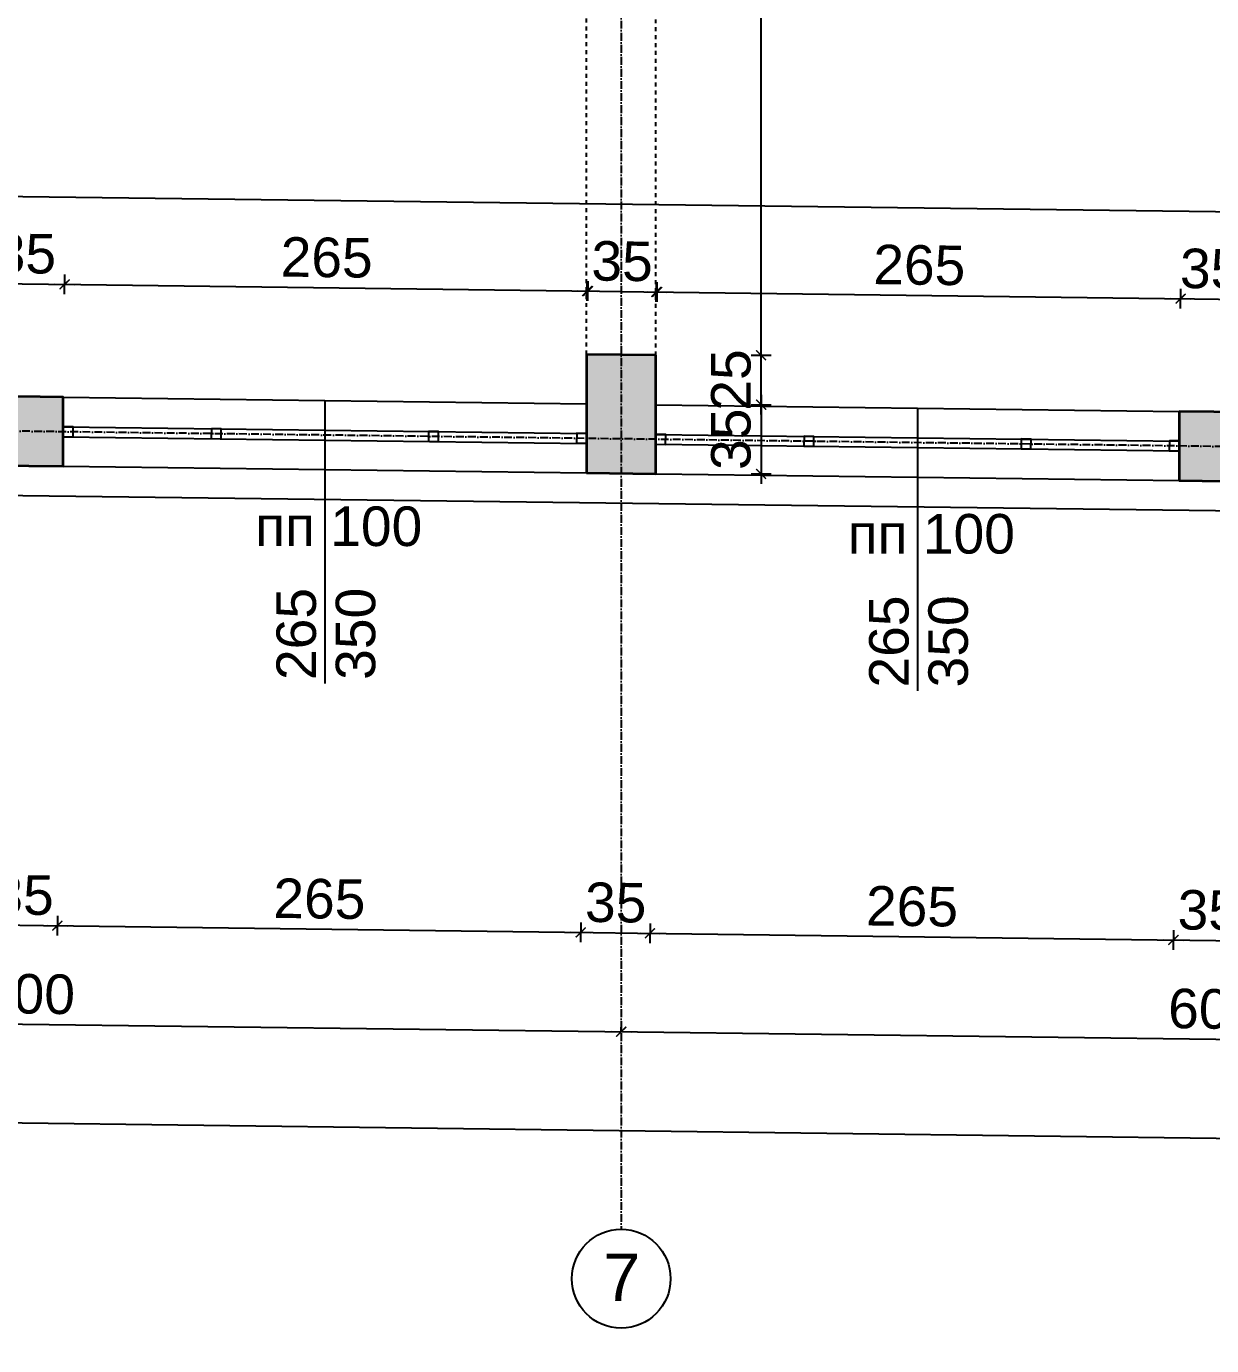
# Model space of a CAD drawing. Header units: inches. Extents: x -72385 to 39588, y -6525 to 66685.
# Drawn here: x -48686 to -48086, y 7801 to 8469 of the extents above; entities that cross this region are included whole.
import ezdxf

# ---------------------------------------------------------------- set-up
doc = ezdxf.new("R2010")
doc.units = ezdxf.units.IN
doc.header["$MEASUREMENT"] = 0
doc.linetypes.add('DashDot', pattern=[0.6, 0.4, -0.1, 0, -0.1])
doc.linetypes.add('Hidden', pattern=[0.4, 0.2, -0.2])
for name, color, linetype, lineweight in [('Изгледни линии', 253, 'Continuous', 25), ('Надписи коти външни', 252, 'Continuous', 25), ('Надписи коти вътрешни', 252, 'Continuous', 25), ('Надписи Оси', 252, 'Continuous', 25), ('Надписи прозорци', 252, 'Continuous', 25), ('Оси', 252, 'DashDot', 25), ('Прозорци', 251, 'Continuous', 25), ('Пунктир', 253, 'Hidden', 25), ('Разрезни линии', 7, 'Continuous', 35), ('Щрих стени', 254, 'Continuous', 25)]:
    doc.layers.add(name, color=color, linetype=linetype, lineweight=lineweight)
doc.styles.add('Arial Regular', font='arial.ttf')
doc.styles.get("Standard").update_dxf_attribs({"font": 'arial.ttf'})
doc.dimstyles.new('Annotative', dxfattribs={"dimscale": 0, "dimtxt": 20, "dimasz": 5, "dimexe": 5, "dimexo": 5, "dimgap": 5, "dimtad": 1, "dimdec": 0, "dimzin": 0, "dimdsep": 46, "dimtxsty": 'Standard', "dimblk": 'ARCHTICK', "dimcen": 5, "dimdle": 5, "dimadec": 0, "dimazin": 0, "dimtfac": 1, "dimtdec": 0, "dimtofl": 0, "dimtmove": 0, "dimatfit": 3, "dimldrblk": 'ARCHTICK', "dimfxl": 5, "dimfxlon": 1, "dimtolj": 1, "dimtzin": 0, "dimarcsym": 1})

# ---------------------------------------------------------------- blocks, each defined once
blk = doc.blocks.new('_ArchTick')
at = {"color": 0, "linetype": 'ByBlock', "const_width": 0.15}
blk.add_lwpolyline([(-0.5, -0.5), (0.5, 0.5)], dxfattribs=at)
blk = doc.blocks.new('*D682')
at = {"layer": 'Defpoints', "color": 0, "ltscale": 50, "transparency": 16777216}
for p in [(-48666.61, 8337.95), (-48702.34, 8281.32), (-48667.34, 8280.88)]:
    blk.add_point(p, dxfattribs=at)
at = {"layer": 'Надписи коти вътрешни', "color": 0, "lineweight": -2, "ltscale": 50, "transparency": 16777216}
for p, q in [((-48701.67, 8333.4), (-48701.55, 8343.4)), ((-48666.67, 8332.95), (-48666.55, 8342.95)), ((-48706.61, 8338.46), (-48661.61, 8337.89))]:
    blk.add_line(p, q, dxfattribs=at)
at = {"layer": 'Надписи коти вътрешни', "color": 0, "lineweight": -2, "ltscale": 50, "transparency": 16777216, "xscale": 5, "yscale": 5, "zscale": 5}
for p, rotation in [((-48701.61, 8338.4), 179.2706286525344), ((-48666.61, 8337.95), 359.2706286525344)]:
    blk.add_blockref('_ArchTick', p, dxfattribs=dict(at, rotation=rotation))
at = {"layer": 'Надписи коти вътрешни', "color": 0, "ltscale": 50, "transparency": 16777216, "insert": (-48686.42, 8353.42), "char_height": 20, "attachment_point": 5, "rotation": 359.27063}
blk.add_mtext('\\A1;35', dxfattribs=at)
blk = doc.blocks.new('*D683')
at = {"layer": 'Defpoints', "color": 0, "ltscale": 50, "transparency": 16777216}
for p in [(-48401.61, 8334.58), (-48667.34, 8280.88), (-48402.34, 8277.5)]:
    blk.add_point(p, dxfattribs=at)
at = {"layer": 'Надписи коти вътрешни', "color": 0, "lineweight": -2, "ltscale": 50, "transparency": 16777216}
for p, q in [((-48666.67, 8332.95), (-48666.55, 8342.95)), ((-48401.67, 8329.58), (-48401.55, 8339.58)), ((-48671.61, 8338.01), (-48396.61, 8334.51))]:
    blk.add_line(p, q, dxfattribs=at)
at = {"layer": 'Надписи коти вътрешни', "color": 0, "lineweight": -2, "ltscale": 50, "transparency": 16777216, "xscale": 5, "yscale": 5, "zscale": 5}
for p, rotation in [((-48666.61, 8337.95), 179.270628652547), ((-48401.61, 8334.58), 359.270628652547)]:
    blk.add_blockref('_ArchTick', p, dxfattribs=dict(at, rotation=rotation))
at = {"layer": 'Надписи коти вътрешни', "color": 0, "ltscale": 50, "transparency": 16777216, "insert": (-48533.92, 8351.47), "char_height": 20, "attachment_point": 5, "rotation": 359.27063}
blk.add_mtext('\\A1;265', dxfattribs=at)
blk = doc.blocks.new('*D684')
at = {"layer": 'Defpoints', "color": 0, "ltscale": 50, "transparency": 16777216}
for p in [(-48367.06, 8334.14), (-48402.34, 8312.51), (-48367.34, 8312.06)]:
    blk.add_point(p, dxfattribs=at)
at = {"layer": 'Надписи коти вътрешни', "color": 0, "lineweight": -2, "ltscale": 50, "transparency": 16777216}
for p, q in [((-48402.12, 8329.58), (-48401.99, 8339.58)), ((-48367.12, 8329.14), (-48366.99, 8339.14)), ((-48407.06, 8334.65), (-48362.06, 8334.07))]:
    blk.add_line(p, q, dxfattribs=at)
at = {"layer": 'Надписи коти вътрешни', "color": 0, "lineweight": -2, "ltscale": 50, "transparency": 16777216, "xscale": 5, "yscale": 5, "zscale": 5}
for p, rotation in [((-48402.06, 8334.58), 179.2706286525459), ((-48367.06, 8334.14), 359.270628652546)]:
    blk.add_blockref('_ArchTick', p, dxfattribs=dict(at, rotation=rotation))
at = {"layer": 'Надписи коти вътрешни', "color": 0, "ltscale": 50, "transparency": 16777216, "insert": (-48384.36, 8349.58), "char_height": 20, "attachment_point": 5, "rotation": 359.27063}
blk.add_mtext('\\A1;35', dxfattribs=at)
blk = doc.blocks.new('*D670')
at = {"layer": 'Defpoints', "color": 0, "ltscale": 50, "transparency": 16777216}
for p in [(-48101.61, 8330.76), (-48367.34, 8277.06), (-48102.34, 8273.68)]:
    blk.add_point(p, dxfattribs=at)
at = {"layer": 'Надписи коти вътрешни', "color": 0, "lineweight": -2, "ltscale": 50, "transparency": 16777216}
for p, q in [((-48366.67, 8329.13), (-48366.55, 8339.13)), ((-48371.61, 8334.19), (-48096.61, 8330.69)), ((-48101.67, 8325.76), (-48101.55, 8335.76))]:
    blk.add_line(p, q, dxfattribs=at)
at = {"layer": 'Надписи коти вътрешни', "color": 0, "lineweight": -2, "ltscale": 50, "transparency": 16777216, "xscale": 5, "yscale": 5, "zscale": 5}
for p, rotation in [((-48366.61, 8334.13), 179.270628652547), ((-48101.61, 8330.76), 359.270628652547)]:
    blk.add_blockref('_ArchTick', p, dxfattribs=dict(at, rotation=rotation))
at = {"layer": 'Надписи коти вътрешни', "color": 0, "ltscale": 50, "transparency": 16777216, "insert": (-48233.92, 8347.65), "char_height": 20, "attachment_point": 5, "rotation": 359.27063}
blk.add_mtext('\\A1;265', dxfattribs=at)
blk = doc.blocks.new('*D671')
at = {"layer": 'Defpoints', "color": 0, "ltscale": 50, "transparency": 16777216}
for p in [(-48066.61, 8330.31), (-48102.34, 8273.68), (-48067.34, 8273.24)]:
    blk.add_point(p, dxfattribs=at)
at = {"layer": 'Надписи коти вътрешни', "color": 0, "lineweight": -2, "ltscale": 50, "transparency": 16777216}
for p, q in [((-48101.67, 8325.76), (-48101.55, 8335.76)), ((-48066.67, 8325.31), (-48066.55, 8335.31)), ((-48106.61, 8330.82), (-48061.61, 8330.25))]:
    blk.add_line(p, q, dxfattribs=at)
at = {"layer": 'Надписи коти вътрешни', "color": 0, "lineweight": -2, "ltscale": 50, "transparency": 16777216, "xscale": 5, "yscale": 5, "zscale": 5}
for p, rotation in [((-48101.61, 8330.76), 179.2706286525344), ((-48066.61, 8330.31), 359.2706286525344)]:
    blk.add_blockref('_ArchTick', p, dxfattribs=dict(at, rotation=rotation))
at = {"layer": 'Надписи коти вътрешни', "color": 0, "ltscale": 50, "transparency": 16777216, "insert": (-48086.42, 8345.78), "char_height": 20, "attachment_point": 5, "rotation": 359.27063}
blk.add_mtext('\\A1;35', dxfattribs=at)
blk = doc.blocks.new('*D685')
at = {"layer": 'Defpoints', "color": 0, "ltscale": 50, "transparency": 16777216}
for p in [(-47201.05, 8363.57), (-51367.34, 8315.25), (-47202.34, 8262.23)]:
    blk.add_point(p, dxfattribs=at)
at = {"layer": 'Надписи коти вътрешни', "color": 0, "lineweight": -2, "ltscale": 50, "transparency": 16777216}
for p, q in [((-51366.11, 8411.59), (-51365.98, 8421.59)), ((-51371.05, 8416.65), (-47196.05, 8363.5)), ((-47201.11, 8358.57), (-47200.98, 8368.57))]:
    blk.add_line(p, q, dxfattribs=at)
at = {"layer": 'Надписи коти вътрешни', "color": 0, "lineweight": -2, "ltscale": 50, "transparency": 16777216, "xscale": 5, "yscale": 5, "zscale": 5}
for p, rotation in [((-51366.05, 8416.59), 179.2706286525471), ((-47201.05, 8363.57), 359.2706286525471)]:
    blk.add_blockref('_ArchTick', p, dxfattribs=dict(at, rotation=rotation))
at = {"layer": 'Надписи коти вътрешни', "color": 0, "ltscale": 50, "transparency": 16777216, "insert": (-49283.35, 8405.29), "char_height": 20, "attachment_point": 5, "rotation": 359.27063}
blk.add_mtext('\\A1;4165', dxfattribs=at)
blk = doc.blocks.new('*D989')
at = {"layer": 'Defpoints', "color": 0, "ltscale": 50, "transparency": 16777216}
for p in [(-48367.34, 8302.06), (-48314, 8302.06), (-48367.34, 8277.06)]:
    blk.add_point(p, dxfattribs=at)
at = {"layer": 'Надписи коти вътрешни', "color": 0, "lineweight": -2, "ltscale": 50, "transparency": 16777216}
for p, q in [((-48314, 8272.06), (-48314, 8307.06)), ((-48319, 8302.06), (-48309, 8302.06)), ((-48319, 8277.06), (-48309, 8277.06))]:
    blk.add_line(p, q, dxfattribs=at)
at = {"layer": 'Надписи коти вътрешни', "color": 0, "lineweight": -2, "ltscale": 50, "transparency": 16777216, "xscale": 5, "yscale": 5, "zscale": 5}
for p, rotation in [((-48314, 8302.06), 90), ((-48314, 8277.06), 270)]:
    blk.add_blockref('_ArchTick', p, dxfattribs=dict(at, rotation=rotation))
at = {"layer": 'Надписи коти вътрешни', "color": 0, "ltscale": 50, "transparency": 16777216, "insert": (-48329.21, 8289.56), "char_height": 20, "attachment_point": 5, "rotation": 90}
blk.add_mtext('\\A1;25', dxfattribs=at)
blk = doc.blocks.new('*D990')
at = {"layer": 'Defpoints', "color": 0, "ltscale": 50, "transparency": 16777216}
for p in [(-48367.24, 8827.1), (-48314, 8827.1), (-48367.34, 8302.06)]:
    blk.add_point(p, dxfattribs=at)
at = {"layer": 'Надписи коти вътрешни', "color": 0, "lineweight": -2, "ltscale": 50, "transparency": 16777216}
for p, q in [((-48319, 8827.1), (-48309, 8827.1)), ((-48314, 8297.06), (-48314, 8832.1)), ((-48319, 8302.06), (-48309, 8302.06))]:
    blk.add_line(p, q, dxfattribs=at)
at = {"layer": 'Надписи коти вътрешни', "color": 0, "lineweight": -2, "ltscale": 50, "transparency": 16777216, "xscale": 5, "yscale": 5, "zscale": 5}
for p, rotation in [((-48314, 8827.1), 90), ((-48314, 8302.06), 270)]:
    blk.add_blockref('_ArchTick', p, dxfattribs=dict(at, rotation=rotation))
at = {"layer": 'Надписи коти вътрешни', "color": 0, "ltscale": 50, "transparency": 16777216, "insert": (-48329.21, 8564.58), "char_height": 20, "attachment_point": 5, "rotation": 90}
blk.add_mtext('\\A1;525', dxfattribs=at)
blk = doc.blocks.new('*D6056')
at = {"layer": 'Defpoints', "color": 0, "ltscale": 50, "transparency": 16777216}
for p in [(-48702.34, 8246.32), (-48667.34, 8245.87), (-48670.3, 8013.39)]:
    blk.add_point(p, dxfattribs=at)
at = {"layer": 'Надписи коти външни', "color": 0, "lineweight": -2, "ltscale": 50, "transparency": 16777216}
for p, q in [((-48705.23, 8018.84), (-48705.36, 8008.84)), ((-48670.23, 8018.39), (-48670.36, 8008.39)), ((-48710.3, 8013.9), (-48665.3, 8013.33))]:
    blk.add_line(p, q, dxfattribs=at)
at = {"layer": 'Надписи коти външни', "color": 0, "lineweight": -2, "ltscale": 50, "transparency": 16777216, "xscale": 5, "yscale": 5, "zscale": 5}
for p, rotation in [((-48705.3, 8013.84), 179.2706286525464), ((-48670.3, 8013.39), 359.2706286525463)]:
    blk.add_blockref('_ArchTick', p, dxfattribs=dict(at, rotation=rotation))
at = {"layer": 'Надписи коти външни', "color": 0, "ltscale": 50, "transparency": 16777216, "insert": (-48687.6, 8028.83), "char_height": 20, "attachment_point": 5, "rotation": 359.27063}
blk.add_mtext('\\A1;35', dxfattribs=at)
blk = doc.blocks.new('*D6057')
at = {"layer": 'Defpoints', "color": 0, "ltscale": 50, "transparency": 16777216}
for p in [(-48667.34, 8245.87), (-48402.34, 8242.5), (-48405.3, 8010.02)]:
    blk.add_point(p, dxfattribs=at)
at = {"layer": 'Надписи коти външни', "color": 0, "lineweight": -2, "ltscale": 50, "transparency": 16777216}
for p, q in [((-48670.23, 8018.39), (-48670.36, 8008.39)), ((-48675.3, 8013.46), (-48400.3, 8009.96)), ((-48405.23, 8015.02), (-48405.36, 8005.02))]:
    blk.add_line(p, q, dxfattribs=at)
at = {"layer": 'Надписи коти външни', "color": 0, "lineweight": -2, "ltscale": 50, "transparency": 16777216, "xscale": 5, "yscale": 5, "zscale": 5}
for p, rotation in [((-48670.3, 8013.39), 179.2706286525478), ((-48405.3, 8010.02), 359.2706286525477)]:
    blk.add_blockref('_ArchTick', p, dxfattribs=dict(at, rotation=rotation))
at = {"layer": 'Надписи коти външни', "color": 0, "ltscale": 50, "transparency": 16777216, "insert": (-48537.6, 8026.92), "char_height": 20, "attachment_point": 5, "rotation": 359.27063}
blk.add_mtext('\\A1;265', dxfattribs=at)
blk = doc.blocks.new('*D6058')
at = {"layer": 'Defpoints', "color": 0, "ltscale": 50, "transparency": 16777216}
for p in [(-48402.34, 8242.5), (-48367.34, 8242.05), (-48370.3, 8009.57)]:
    blk.add_point(p, dxfattribs=at)
at = {"layer": 'Надписи коти външни', "color": 0, "lineweight": -2, "ltscale": 50, "transparency": 16777216}
for p, q in [((-48405.23, 8015.02), (-48405.36, 8005.02)), ((-48370.23, 8014.57), (-48370.36, 8004.57)), ((-48410.3, 8010.08), (-48365.3, 8009.51))]:
    blk.add_line(p, q, dxfattribs=at)
at = {"layer": 'Надписи коти външни', "color": 0, "lineweight": -2, "ltscale": 50, "transparency": 16777216, "xscale": 5, "yscale": 5, "zscale": 5}
for p, rotation in [((-48405.3, 8010.02), 179.2706286525345), ((-48370.3, 8009.57), 359.2706286525345)]:
    blk.add_blockref('_ArchTick', p, dxfattribs=dict(at, rotation=rotation))
at = {"layer": 'Надписи коти външни', "color": 0, "ltscale": 50, "transparency": 16777216, "insert": (-48387.6, 8025.01), "char_height": 20, "attachment_point": 5, "rotation": 359.27063}
blk.add_mtext('\\A1;35', dxfattribs=at)
blk = doc.blocks.new('*D6059')
at = {"layer": 'Defpoints', "color": 0, "ltscale": 50, "transparency": 16777216}
for p in [(-48367.34, 8242.05), (-48102.34, 8238.68), (-48105.3, 8006.2)]:
    blk.add_point(p, dxfattribs=at)
at = {"layer": 'Надписи коти външни', "color": 0, "lineweight": -2, "ltscale": 50, "transparency": 16777216}
for p, q in [((-48370.23, 8014.57), (-48370.36, 8004.57)), ((-48375.3, 8009.64), (-48100.3, 8006.14)), ((-48105.23, 8011.2), (-48105.36, 8001.2))]:
    blk.add_line(p, q, dxfattribs=at)
at = {"layer": 'Надписи коти външни', "color": 0, "lineweight": -2, "ltscale": 50, "transparency": 16777216, "xscale": 5, "yscale": 5, "zscale": 5}
for p, rotation in [((-48370.3, 8009.57), 179.270628652547), ((-48105.3, 8006.2), 359.270628652547)]:
    blk.add_blockref('_ArchTick', p, dxfattribs=dict(at, rotation=rotation))
at = {"layer": 'Надписи коти външни', "color": 0, "ltscale": 50, "transparency": 16777216, "insert": (-48237.6, 8023.1), "char_height": 20, "attachment_point": 5, "rotation": 359.27063}
blk.add_mtext('\\A1;265', dxfattribs=at)
blk = doc.blocks.new('*D6082')
at = {"layer": 'Defpoints', "color": 0, "ltscale": 50, "transparency": 16777216}
for p in [(-48102.34, 8238.68), (-48067.34, 8238.24), (-48070.3, 8005.75)]:
    blk.add_point(p, dxfattribs=at)
at = {"layer": 'Надписи коти външни', "color": 0, "lineweight": -2, "ltscale": 50, "transparency": 16777216}
for p, q in [((-48110.3, 8006.26), (-48065.3, 8005.69)), ((-48105.23, 8011.2), (-48105.36, 8001.2)), ((-48070.23, 8010.75), (-48070.36, 8000.75))]:
    blk.add_line(p, q, dxfattribs=at)
at = {"layer": 'Надписи коти външни', "color": 0, "lineweight": -2, "ltscale": 50, "transparency": 16777216, "xscale": 5, "yscale": 5, "zscale": 5}
for p, rotation in [((-48105.3, 8006.2), 179.2706286525464), ((-48070.3, 8005.75), 359.2706286525463)]:
    blk.add_blockref('_ArchTick', p, dxfattribs=dict(at, rotation=rotation))
at = {"layer": 'Надписи коти външни', "color": 0, "ltscale": 50, "transparency": 16777216, "insert": (-48087.6, 8021.19), "char_height": 20, "attachment_point": 5, "rotation": 359.27063}
blk.add_mtext('\\A1;35', dxfattribs=at)
blk = doc.blocks.new('*D6141')
at = {"layer": 'Defpoints', "color": 0, "ltscale": 50, "transparency": 16777216}
for p in [(-48984.84, 7967.39), (-48384.84, 7959.75), (-48384.84, 7959.75)]:
    blk.add_point(p, dxfattribs=at)
at = {"layer": 'Надписи коти външни', "color": 0, "lineweight": -2, "ltscale": 50, "transparency": 16777216}
for p, q in [((-48984.84, 7967.39), (-48984.77, 7972.39)), ((-48989.84, 7967.46), (-48379.84, 7959.69)), ((-48384.84, 7959.75), (-48384.77, 7964.75))]:
    blk.add_line(p, q, dxfattribs=at)
at = {"layer": 'Надписи коти външни', "color": 0, "lineweight": -2, "ltscale": 50, "transparency": 16777216, "xscale": 5, "yscale": 5, "zscale": 5}
for p, rotation in [((-48984.84, 7967.39), 179.2706286525471), ((-48384.84, 7959.75), 359.2706286525471)]:
    blk.add_blockref('_ArchTick', p, dxfattribs=dict(at, rotation=rotation))
at = {"layer": 'Надписи коти външни', "color": 0, "ltscale": 50, "transparency": 16777216, "insert": (-48684.64, 7978.78), "char_height": 20, "attachment_point": 5, "rotation": 359.27063}
blk.add_mtext('\\A1;600', dxfattribs=at)
blk = doc.blocks.new('*D6142')
at = {"layer": 'Defpoints', "color": 0, "ltscale": 50, "transparency": 16777216}
for p in [(-48384.84, 7959.75), (-47784.84, 7952.12), (-47784.84, 7952.12)]:
    blk.add_point(p, dxfattribs=at)
at = {"layer": 'Надписи коти външни', "color": 0, "lineweight": -2, "ltscale": 50, "transparency": 16777216}
for p, q in [((-48384.84, 7959.75), (-48384.77, 7964.75)), ((-48389.84, 7959.82), (-47779.84, 7952.05)), ((-47784.84, 7952.12), (-47784.77, 7957.12))]:
    blk.add_line(p, q, dxfattribs=at)
at = {"layer": 'Надписи коти външни', "color": 0, "lineweight": -2, "ltscale": 50, "transparency": 16777216, "xscale": 5, "yscale": 5, "zscale": 5}
for p, rotation in [((-48384.84, 7959.75), 179.2706286525534), ((-47784.84, 7952.12), 359.2706286525534)]:
    blk.add_blockref('_ArchTick', p, dxfattribs=dict(at, rotation=rotation))
at = {"layer": 'Надписи коти външни', "color": 0, "ltscale": 50, "transparency": 16777216, "insert": (-48084.64, 7971.15), "char_height": 20, "attachment_point": 5, "rotation": 359.27063}
blk.add_mtext('\\A1;600', dxfattribs=at)
blk = doc.blocks.new('*D6190')
at = {"layer": 'Defpoints', "color": 0, "ltscale": 50, "transparency": 16777216}
for p in [(-52317.34, 8292.34), (-40222.34, 8138.36), (-40226.57, 7805.89)]:
    blk.add_point(p, dxfattribs=at)
at = {"layer": 'Надписи коти външни', "color": 0, "lineweight": -2, "ltscale": 50, "transparency": 16777216}
for p, q in [((-52321.51, 7964.87), (-52321.63, 7954.87)), ((-52326.57, 7959.93), (-40221.57, 7805.83)), ((-40226.51, 7810.89), (-40226.63, 7800.89))]:
    blk.add_line(p, q, dxfattribs=at)
at = {"layer": 'Надписи коти външни', "color": 0, "lineweight": -2, "ltscale": 50, "transparency": 16777216, "xscale": 5, "yscale": 5, "zscale": 5}
for p, rotation in [((-52321.57, 7959.87), 179.2706286525472), ((-40226.57, 7805.89), 359.2706286525473)]:
    blk.add_blockref('_ArchTick', p, dxfattribs=dict(at, rotation=rotation))
at = {"layer": 'Надписи коти външни', "color": 0, "ltscale": 50, "transparency": 16777216, "insert": (-46273.88, 7898.09), "char_height": 20, "attachment_point": 5, "rotation": 359.27063}
blk.add_mtext('\\A1;12095', dxfattribs=at)
blk = doc.blocks.new('*D7834')
at = {"layer": 'Defpoints', "color": 0, "ltscale": 10, "transparency": 16777216}
for p in [(-48352.79, 8277.06), (-48352.79, 8242.05), (-48314, 8242.05)]:
    blk.add_point(p, dxfattribs=at)
at = {"layer": 'Надписи коти вътрешни', "color": 0, "lineweight": -2, "ltscale": 10, "transparency": 16777216}
for p, q in [((-48314, 8282.06), (-48314, 8237.05)), ((-48319, 8277.06), (-48309, 8277.06)), ((-48319, 8242.05), (-48309, 8242.05))]:
    blk.add_line(p, q, dxfattribs=at)
at = {"layer": 'Надписи коти вътрешни', "color": 0, "lineweight": -2, "ltscale": 10, "transparency": 16777216, "xscale": 5, "yscale": 5, "zscale": 5}
for p, rotation in [((-48314, 8277.06), 90), ((-48314, 8242.05), 270)]:
    blk.add_blockref('_ArchTick', p, dxfattribs=dict(at, rotation=rotation))
at = {"layer": 'Надписи коти вътрешни', "color": 0, "ltscale": 10, "transparency": 16777216, "insert": (-48329.21, 8259.56), "char_height": 20, "attachment_point": 5, "rotation": 90}
blk.add_mtext('\\A1;35', dxfattribs=at)

msp = doc.modelspace()

# ---------------------------------------------------------------- hatches: boundary and pattern name
at = {"layer": 'Щрих стени', "ltscale": 10}
h = msp.add_hatch(color=256, dxfattribs=at)
h.dxf.hatch_style = 1
h.paths.add_polyline_path([(-51067.34, 8311.43), (-51102.34, 8311.88), (-51102.34, 8276.87), (-51067.34, 8276.43)])
h.paths.add_polyline_path([(-50767.34, 8332.61), (-50802.34, 8333.06), (-50802.34, 8273.05), (-50767.34, 8272.61)])
h.paths.add_polyline_path([(-50467.34, 8303.79), (-50502.34, 8304.24), (-50502.34, 8269.23), (-50467.34, 8268.79)])
h.paths.add_polyline_path([(-50167.34, 8324.97), (-50202.34, 8325.42), (-50202.34, 8265.42), (-50167.34, 8264.97)])
h.paths.add_polyline_path([(-49867.34, 8296.15), (-49902.34, 8296.6), (-49902.34, 8261.6), (-49867.34, 8261.15)])
h.paths.add_polyline_path([(-49567.34, 8317.34), (-49602.34, 8317.78), (-49602.34, 8257.78), (-49567.34, 8257.33)])
h.paths.add_polyline_path([(-49267.34, 8288.52), (-49302.34, 8288.96), (-49302.34, 8253.96), (-49267.34, 8253.51)])
h.paths.add_polyline_path([(-48967.34, 8309.7), (-49002.34, 8310.14), (-49002.34, 8250.14), (-48967.34, 8249.69)])
h.paths.add_polyline_path([(-48667.34, 8280.88), (-48702.34, 8281.32), (-48702.34, 8246.32), (-48667.34, 8245.87)])
h.paths.add_polyline_path([(-48367.34, 8302.06), (-48402.34, 8302.51), (-48402.34, 8242.5), (-48367.34, 8242.05)])
h.paths.add_polyline_path([(-48067.34, 8273.24), (-48102.34, 8273.68), (-48102.34, 8238.68), (-48067.34, 8238.24)])
h.paths.add_polyline_path([(-47767.34, 8294.42), (-47802.34, 8294.87), (-47802.34, 8234.86), (-47767.34, 8234.42)])
h.paths.add_polyline_path([(-47467.34, 8265.6), (-47502.34, 8266.05), (-47502.34, 8231.04), (-47467.34, 8230.6)])

# ---------------------------------------------------------------- linework, layer by layer
at = {"layer": 'Изгледни линии', "ltscale": 50}
for p, q in [((-48667.34, 8280.88), (-48402.34, 8277.5)), ((-51982.34, 8273.07), (-47487.34, 8215.85)), ((-48367.34, 8277.06), (-48102.34, 8273.68)), ((-48667.34, 8245.87), (-48402.34, 8242.5)), ((-48367.34, 8242.05), (-48102.34, 8238.68))]:
    msp.add_line(p, q, dxfattribs=at)
at = {"layer": 'Надписи Оси', "ltscale": 50}
msp.add_circle((-48384.84, 7834.75), 25, dxfattribs=at)
at = {"layer": 'Надписи прозорци', "ltscale": 50}
for p, q in [((-48534.84, 8279.19), (-48534.84, 8136.04)), ((-48234.84, 8275.37), (-48234.84, 8132.22))]:
    msp.add_line(p, q, dxfattribs=at)
at = {"layer": 'Оси', "ltscale": 10}
for p, q in [((-48384.84, 10459.96), (-48384.84, 7859.75)), ((-39839.84, 8151), (-52699.84, 8314.71))]:
    msp.add_line(p, q, dxfattribs=at)
at = {"layer": 'Прозорци', "ltscale": 50}
for p, q in [((-48667.34, 8265.88), (-48402.34, 8262.5)), ((-48667.34, 8260.88), (-48402.34, 8257.5)), ((-48367.34, 8262.06), (-48102.34, 8258.68)), ((-48367.34, 8257.06), (-48102.34, 8253.68))]:
    msp.add_line(p, q, dxfattribs=at)
for points in [[(-48667.34, 8260.88), (-48662.34, 8260.81), (-48662.27, 8265.81), (-48667.27, 8265.87), (-48667.34, 8260.88)], [(-48592.35, 8259.92), (-48587.35, 8259.86), (-48587.29, 8264.86), (-48592.29, 8264.92), (-48592.35, 8259.92)], [(-48482.39, 8258.52), (-48477.39, 8258.46), (-48477.33, 8263.46), (-48482.32, 8263.52), (-48482.39, 8258.52)], [(-48407.4, 8257.57), (-48402.4, 8257.51), (-48402.34, 8262.51), (-48407.34, 8262.57), (-48407.4, 8257.57)], [(-48367.34, 8257.06), (-48362.34, 8256.99), (-48362.27, 8261.99), (-48367.27, 8262.06), (-48367.34, 8257.06)], [(-48292.35, 8256.1), (-48287.35, 8256.04), (-48287.29, 8261.04), (-48292.29, 8261.1), (-48292.35, 8256.1)], [(-48182.39, 8254.7), (-48177.39, 8254.64), (-48177.33, 8259.64), (-48182.32, 8259.7), (-48182.39, 8254.7)], [(-48107.4, 8253.75), (-48102.4, 8253.69), (-48102.34, 8258.69), (-48107.34, 8258.75), (-48107.4, 8253.75)]]:
    msp.add_lwpolyline(points, dxfattribs=at)
at = {"layer": 'Пунктир', "ltscale": 10}
for p, q in [((-48402.34, 8302.51), (-48402.34, 8827.55)), ((-48367.34, 8302.06), (-48367.34, 8827.1))]:
    msp.add_line(p, q, dxfattribs=at)
at = {"layer": 'Разрезни линии', "ltscale": 50}
for p, q in [((-48367.34, 8302.06), (-48402.34, 8302.51)), ((-48402.34, 8302.51), (-48402.34, 8242.5)), ((-48367.34, 8242.05), (-48367.34, 8302.06)), ((-48402.34, 8242.5), (-48367.34, 8242.05))]:
    msp.add_line(p, q, dxfattribs=at)
for points in [[(-48702.34, 8281.32), (-48702.34, 8246.32), (-48667.34, 8245.87), (-48667.34, 8280.88)], [(-48102.34, 8273.68), (-48102.34, 8238.68), (-48067.34, 8238.24), (-48067.34, 8273.24)]]:
    msp.add_lwpolyline(points, close=True, dxfattribs=at)

# ---------------------------------------------------------------- texts
at = {"layer": 'Надписи Оси', "ltscale": 100, "insert": (-48398.16, 7847.47), "char_height": 24, "width": 27.2128, "attachment_point": 1, "style": 'Arial Regular'}
msp.add_mtext('\\pxqc;7', dxfattribs=at)
at = {"layer": 'Надписи прозорци', "ltscale": 100, "char_height": 20, "width": 180.4891, "attachment_point": 1, "style": 'Arial Regular'}
for insert in [(-48570.15, 8225.55), (-48270.15, 8221.73)]:
    msp.add_mtext('пп 100', dxfattribs=dict(at, insert=insert))
at = {"layer": 'Надписи прозорци', "ltscale": 100, "char_height": 20, "width": 180.4891, "attachment_point": 3, "rotation": 90, "style": 'Arial Regular'}
for s, insert in [('265', (-48559.35, 8184.33)), ('350', (-48529.35, 8184.41)), ('265', (-48259.35, 8180.51)), ('350', (-48229.35, 8180.59))]:
    msp.add_mtext(s, dxfattribs=dict(at, insert=insert))

# ---------------------------------------------------------------- dimensions: what is measured, and where the dimension line sits
at = {"layer": 'Надписи коти външни', "ltscale": 50}
dim = msp.add_aligned_dim(p1=(-52317.34, 8292.34), p2=(-40222.34, 8138.36), distance=-332.5, text='12095', dimstyle='Annotative', override={"dimscale": 0, "dimtix": 0, "dimtofl": 0, "dimtmove": 0, "dimatfit": 3}, dxfattribs=at)
dim.commit()
dim.dimension.update_dxf_attribs({"geometry": '*D6190', "text_midpoint": (-46273.88, 7898.09)})
for base, p1, p2, picture, middle in [((-48670.3, 8013.39), (-48702.34, 8246.32), (-48667.34, 8245.87), '*D6056', (-48687.8, 8013.62)), ((-48370.3, 8009.57), (-48402.34, 8242.5), (-48367.34, 8242.05), '*D6058', (-48387.8, 8009.8)), ((-48070.3, 8005.75), (-48102.34, 8238.68), (-48067.34, 8238.24), '*D6082', (-48087.8, 8005.98))]:
    dim = msp.add_linear_dim(base=base, p1=p1, p2=p2, angle=359.27063, dimstyle='Annotative', override={"dimscale": 0, "dimtix": 0, "dimtofl": 0, "dimtmove": 0, "dimatfit": 3}, dxfattribs=at)
    dim.commit()
    dim.dimension.update_dxf_attribs({"geometry": picture, "text_midpoint": middle, "dimtype": 129})
for p1, p2, distance, picture, middle in [((-48667.34, 8245.87), (-48402.34, 8242.5), -232.5, '*D6057', (-48537.6, 8026.92)), ((-48367.34, 8242.05), (-48102.34, 8238.68), -232.5, '*D6059', (-48237.6, 8023.1)), ((-48984.84, 7967.39), (-48384.84, 7959.75), 0, '*D6141', (-48684.64, 7978.78)), ((-48384.84, 7959.75), (-47784.84, 7952.12), 0, '*D6142', (-48084.64, 7971.15))]:
    dim = msp.add_aligned_dim(p1=p1, p2=p2, distance=distance, dimstyle='Annotative', override={"dimscale": 0, "dimtix": 0, "dimtofl": 0, "dimtmove": 0, "dimatfit": 3}, dxfattribs=at)
    dim.commit()
    dim.dimension.update_dxf_attribs({"geometry": picture, "text_midpoint": middle})
at = {"layer": 'Надписи коти вътрешни', "ltscale": 50}
dim = msp.add_linear_dim(base=(-48314, 8827.1), p1=(-48367.34, 8302.06), p2=(-48367.24, 8827.1), angle=90, dimstyle='Annotative', override={"dimscale": 0, "dimtix": 0, "dimtofl": 0, "dimtmove": 0, "dimatfit": 3}, dxfattribs=at)
dim.commit()
dim.dimension.update_dxf_attribs({"geometry": '*D990', "text_midpoint": (-48329.21, 8564.58)})
for p1, p2, distance, picture, middle in [((-51367.34, 8315.25), (-47202.34, 8262.23), 101.35, '*D685', (-49283.35, 8405.29)), ((-48667.34, 8280.88), (-48402.34, 8277.5), 57.08, '*D683', (-48533.92, 8351.47)), ((-48367.34, 8277.06), (-48102.34, 8273.68), 57.08, '*D670', (-48233.92, 8347.65))]:
    dim = msp.add_aligned_dim(p1=p1, p2=p2, distance=distance, dimstyle='Annotative', override={"dimscale": 0, "dimtix": 0, "dimtofl": 0, "dimtmove": 0, "dimatfit": 3}, dxfattribs=at)
    dim.commit()
    dim.dimension.update_dxf_attribs({"geometry": picture, "text_midpoint": middle})
for base, p1, p2, angle, picture, middle, dimtype in [((-48666.61, 8337.95), (-48702.34, 8281.32), (-48667.34, 8280.88), 359.27063, '*D682', (-48686.61, 8338.2), 129), ((-48367.06, 8334.14), (-48402.34, 8312.51), (-48367.34, 8312.06), 359.27063, '*D684', (-48384.56, 8334.36), 129), ((-48066.61, 8330.31), (-48102.34, 8273.68), (-48067.34, 8273.24), 359.27063, '*D671', (-48086.61, 8330.57), 129), ((-48314, 8302.06), (-48367.34, 8277.06), (-48367.34, 8302.06), 90, '*D989', (-48314, 8289.56), 128)]:
    dim = msp.add_linear_dim(base=base, p1=p1, p2=p2, angle=angle, dimstyle='Annotative', override={"dimscale": 0, "dimtix": 0, "dimtofl": 0, "dimtmove": 0, "dimatfit": 3}, dxfattribs=at)
    dim.commit()
    dim.dimension.update_dxf_attribs({"geometry": picture, "text_midpoint": middle, "dimtype": dimtype})
at = {"layer": 'Надписи коти вътрешни', "ltscale": 10}
dim = msp.add_linear_dim(base=(-48314, 8242.05), p1=(-48352.79, 8277.06), p2=(-48352.79, 8242.05), angle=270, dimstyle='Annotative', override={"dimscale": 0, "dimtix": 0, "dimtofl": 0, "dimtmove": 0, "dimatfit": 3}, dxfattribs=at)
dim.commit()
dim.dimension.update_dxf_attribs({"geometry": '*D7834', "text_midpoint": (-48314, 8259.56), "dimtype": 129})

doc.saveas('drawing.dxf')
